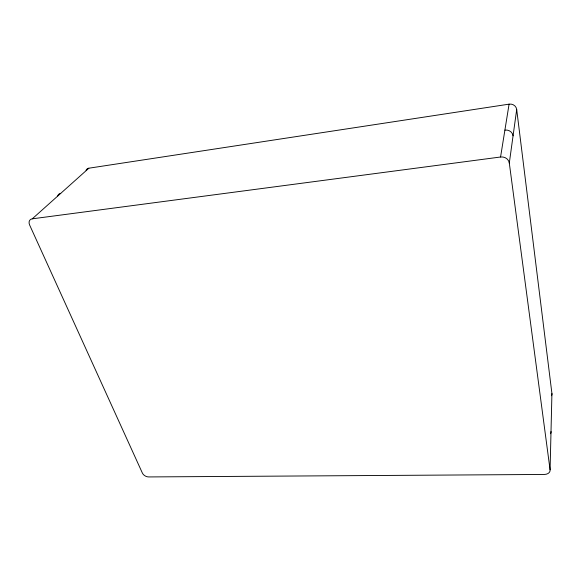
<?xml version="1.0" encoding="UTF-8"?>
<svg xmlns="http://www.w3.org/2000/svg" width="581" height="581" viewBox="0 0 581 581"><rect width="100%" height="100%" fill="white"/><g stroke="black" fill="none" stroke-linecap="round" stroke-linejoin="round"><path stroke-width="0.87" d="M88.871 168.199L32.267 218.826A6.485 4.626 42.5 0 0 29.631 225.021L142.418 473.13A5.2 3.37 28.1 0 0 148.678 476.936L544.353 474.452A6.398 4.532 7.2 0 0 550.084 469.847L551.928 393.54L516.698 109.504A6.87 6.391 -16.4 0 0 509.079 104.152L88.871 168.199A5.788 4.408 44.9 0 0 86.061 170.364M550.084 469.847L509.305 163.058L516.698 109.504M509.305 163.058A7.8 7.088 -5 0 0 500.568 157.001L509.079 104.152M32.267 218.826L500.568 157.001M57.73 195.92A6.137 4.525 43.6 0 1 60.729 193.364M504.904 130.108A7.321 6.747 -10.1 0 1 513.067 135.809M551.006 431.501A6.057 4.437 6.2 0 1 550.49 433.746M551.928 393.54A5.723 4.328 4.9 0 1 551.434 395.741"/></g></svg>
